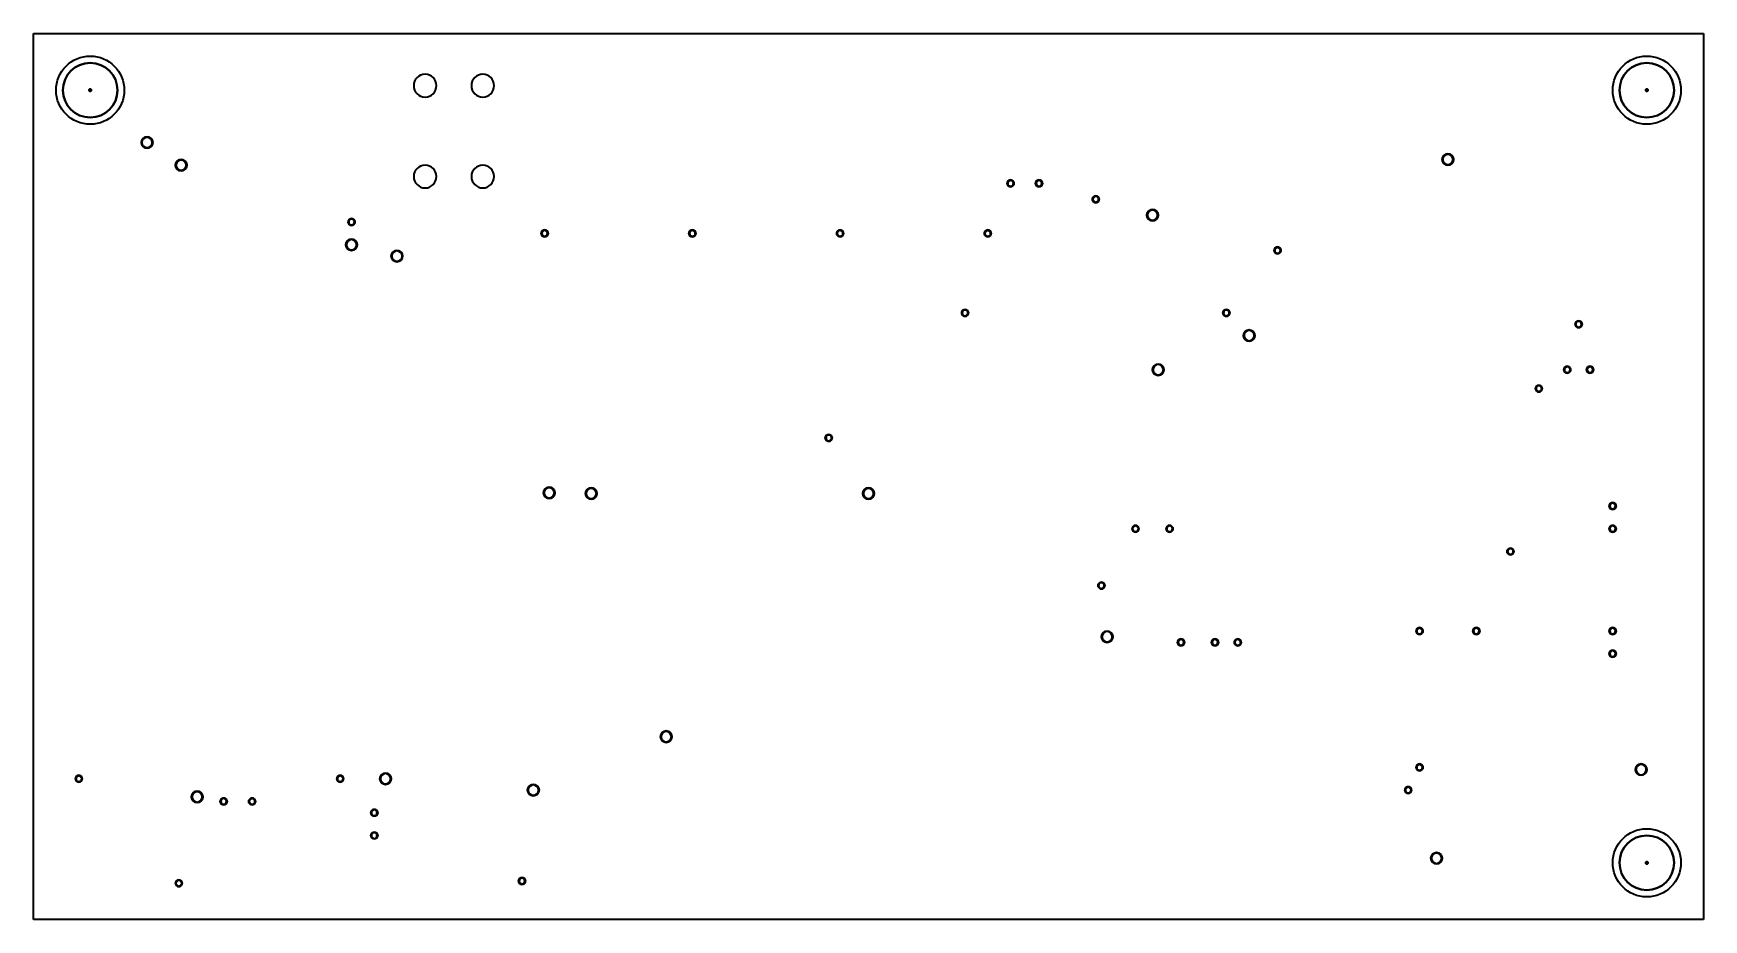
# Model space of a CAD drawing. Header units: millimetres. Extents: x 195 to 268.5, y -158.2 to -119.2.
import ezdxf

# ---------------------------------------------------------------- set-up
doc = ezdxf.new("R2010")
doc.units = ezdxf.units.MM
doc.layers.add('1', color=7, linetype='Continuous', true_color=0xffffff)

# ---------------------------------------------------------------- blocks, each defined once
blk = doc.blocks.new('stm32g474RET6_plytka_via')
at = {"layer": '1', "color": 40, "linetype": 'Continuous', "lineweight": 35}
for p, q in [((200, -124.225, -0.035), (200, -124.225, 1.545)), ((200, -124.25, -0.035), (200, -124.25, 1.545)), ((201.5, -125.225, -0.035), (201.5, -125.225, 1.545)), ((201.5, -125.25, -0.035), (201.5, -125.25, 1.545)), ((257.25, -124.975, -0.035), (257.25, -124.975, 1.545)), ((257.25, -125, -0.035), (257.25, -125, 1.545)), ((238.002008, -125.925, -0.035), (238.002008, -125.925, 1.545)), ((238.002008, -125.95, -0.035), (238.002008, -125.95, 1.545)), ((239.252008, -125.925, -0.035), (239.252008, -125.925, 1.545)), ((239.252008, -125.95, -0.035), (239.252008, -125.95, 1.545)), ((241.752008, -126.625, -0.035), (241.752008, -126.625, 1.545)), ((241.752008, -126.65, -0.035), (241.752008, -126.65, 1.545)), ((209, -127.625, -0.035), (209, -127.625, 1.545)), ((209, -127.65, -0.035), (209, -127.65, 1.545)), ((244.25, -127.425, -0.035), (244.25, -127.425, 1.545)), ((244.25, -127.45, -0.035), (244.25, -127.45, 1.545)), ((217.5, -128.125, -0.035), (217.5, -128.125, 1.545)), ((217.5, -128.15, -0.035), (217.5, -128.15, 1.545)), ((224, -128.125, -0.035), (224, -128.125, 1.545)), ((224, -128.15, -0.035), (224, -128.15, 1.545)), ((230.5, -128.125, -0.035), (230.5, -128.125, 1.545)), ((230.5, -128.15, -0.035), (230.5, -128.15, 1.545)), ((237, -128.125, -0.035), (237, -128.125, 1.545)), ((237, -128.15, -0.035), (237, -128.15, 1.545)), ((209, -128.725, -0.035), (209, -128.725, 1.545)), ((209, -128.75, -0.035), (209, -128.75, 1.545)), ((211, -129.225, -0.035), (211, -129.225, 1.545)), ((211, -129.25, -0.035), (211, -129.25, 1.545)), ((249.75, -128.875, -0.035), (249.75, -128.875, 1.545)), ((249.75, -128.9, -0.035), (249.75, -128.9, 1.545)), ((236, -131.625, -0.035), (236, -131.625, 1.545)), ((236, -131.65, -0.035), (236, -131.65, 1.545)), ((247.5, -131.625, -0.035), (247.5, -131.625, 1.545)), ((247.5, -131.65, -0.035), (247.5, -131.65, 1.545)), ((263, -132.125, -0.035), (263, -132.125, 1.545)), ((263, -132.15, -0.035), (263, -132.15, 1.545)), ((248.5, -132.725, -0.035), (248.5, -132.725, 1.545)), ((248.5, -132.75, -0.035), (248.5, -132.75, 1.545)), ((244.5, -134.225, -0.035), (244.5, -134.225, 1.545)), ((244.5, -134.25, -0.035), (244.5, -134.25, 1.545)), ((262.5, -134.125, -0.035), (262.5, -134.125, 1.545)), ((262.5, -134.15, -0.035), (262.5, -134.15, 1.545)), ((263.5, -134.125, -0.035), (263.5, -134.125, 1.545)), ((263.5, -134.15, -0.035), (263.5, -134.15, 1.545)), ((261.25, -134.955, -0.035), (261.25, -134.955, 1.545)), ((261.25, -134.98, -0.035), (261.25, -134.98, 1.545)), ((230, -137.125, -0.035), (230, -137.125, 1.545)), ((230, -137.15, -0.035), (230, -137.15, 1.545)), ((217.7005, -139.642025, -0.035), (217.7005, -139.642025, 1.545)), ((217.7005, -139.667025, -0.035), (217.7005, -139.667025, 1.545)), ((219.55, -139.675, -0.035), (219.55, -139.675, 1.545)), ((219.55, -139.7, -0.035), (219.55, -139.7, 1.545)), ((231.75, -139.675, -0.035), (231.75, -139.675, 1.545)), ((231.75, -139.7, -0.035), (231.75, -139.7, 1.545)), ((264.5, -140.125, -0.035), (264.5, -140.125, 1.545)), ((264.5, -140.15, -0.035), (264.5, -140.15, 1.545)), ((243.5, -141.125, -0.035), (243.5, -141.125, 1.545)), ((243.5, -141.15, -0.035), (243.5, -141.15, 1.545)), ((245, -141.125, -0.035), (245, -141.125, 1.545)), ((245, -141.15, -0.035), (245, -141.15, 1.545)), ((264.5, -141.125, -0.035), (264.5, -141.125, 1.545)), ((264.5, -141.15, -0.035), (264.5, -141.15, 1.545)), ((260, -142.125, -0.035), (260, -142.125, 1.545)), ((260, -142.15, -0.035), (260, -142.15, 1.545)), ((242, -143.625, -0.035), (242, -143.625, 1.545)), ((242, -143.65, -0.035), (242, -143.65, 1.545)), ((242.25, -145.975, -0.035), (242.25, -145.975, 1.545)), ((242.25, -146, -0.035), (242.25, -146, 1.545)), ((245.5, -146.125, -0.035), (245.5, -146.125, 1.545)), ((245.5, -146.15, -0.035), (245.5, -146.15, 1.545)), ((247, -146.125, -0.035), (247, -146.125, 1.545)), ((247, -146.15, -0.035), (247, -146.15, 1.545)), ((248, -146.125, -0.035), (248, -146.125, 1.545)), ((248, -146.15, -0.035), (248, -146.15, 1.545)), ((256, -145.625, -0.035), (256, -145.625, 1.545)), ((256, -145.65, -0.035), (256, -145.65, 1.545)), ((258.5, -145.625, -0.035), (258.5, -145.625, 1.545)), ((258.5, -145.65, -0.035), (258.5, -145.65, 1.545)), ((264.5, -145.625, -0.035), (264.5, -145.625, 1.545)), ((264.5, -145.65, -0.035), (264.5, -145.65, 1.545)), ((264.5, -146.625, -0.035), (264.5, -146.625, 1.545)), ((264.5, -146.65, -0.035), (264.5, -146.65, 1.545)), ((222.85, -150.375, -0.035), (222.85, -150.375, 1.545)), ((222.85, -150.4, -0.035), (222.85, -150.4, 1.545)), ((197, -152.125, -0.035), (197, -152.125, 1.545)), ((208.5, -152.125, -0.035), (208.5, -152.125, 1.545)), ((256, -151.625, -0.035), (256, -151.625, 1.545)), ((256, -151.65, -0.035), (256, -151.65, 1.545)), ((265.75, -151.825, -0.035), (265.75, -151.825, 1.545)), ((265.75, -151.85, -0.035), (265.75, -151.85, 1.545)), ((197, -152.15, -0.035), (197, -152.15, 1.545)), ((208.5, -152.15, -0.035), (208.5, -152.15, 1.545)), ((210.5, -152.225, -0.035), (210.5, -152.225, 1.545)), ((210.5, -152.25, -0.035), (210.5, -152.25, 1.545)), ((217, -152.725, -0.035), (217, -152.725, 1.545)), ((217, -152.75, -0.035), (217, -152.75, 1.545)), ((255.5, -152.625, -0.035), (255.5, -152.625, 1.545)), ((255.5, -152.65, -0.035), (255.5, -152.65, 1.545)), ((202.207841, -153.024999, -0.035), (202.207841, -153.024999, 1.545)), ((202.207841, -153.049999, -0.035), (202.207841, -153.049999, 1.545)), ((203.375, -153.125, -0.035), (203.375, -153.125, 1.545)), ((203.375, -153.15, -0.035), (203.375, -153.15, 1.545)), ((204.625, -153.125, -0.035), (204.625, -153.125, 1.545)), ((204.625, -153.15, -0.035), (204.625, -153.15, 1.545)), ((210, -153.625, -0.035), (210, -153.625, 1.545)), ((210, -153.65, -0.035), (210, -153.65, 1.545)), ((210, -154.625, -0.035), (210, -154.625, 1.545)), ((210, -154.65, -0.035), (210, -154.65, 1.545)), ((256.75, -155.725, -0.035), (256.75, -155.725, 1.545)), ((256.75, -155.75, -0.035), (256.75, -155.75, 1.545)), ((201.4, -156.725, -0.035), (201.4, -156.725, 1.545)), ((201.4, -156.75, -0.035), (201.4, -156.75, 1.545)), ((216.5, -156.625, -0.035), (216.5, -156.625, 1.545)), ((216.5, -156.65, -0.035), (216.5, -156.65, 1.545))]:
    blk.add_line(p, q, dxfattribs=at)
for centre, radius in [((200, -124, -0.035), 0.25), ((200, -124, 1.545), 0.25), ((201.5, -125, -0.035), 0.25), ((201.5, -125, 1.545), 0.25), ((257.25, -124.75, 1.545), 0.25), ((257.25, -124.75, -0.035), 0.25), ((238.002008, -125.8, 1.545), 0.15), ((238.002008, -125.8, -0.035), 0.15), ((239.252008, -125.8, -0.035), 0.15), ((239.252008, -125.8, 1.545), 0.15), ((241.752008, -126.5, 1.545), 0.15), ((241.752008, -126.5, -0.035), 0.15), ((244.25, -127.2, 1.545), 0.25), ((244.25, -127.2, -0.035), 0.25), ((209, -127.5, -0.035), 0.15), ((209, -127.5, 1.545), 0.15), ((217.5, -128, 1.545), 0.15), ((217.5, -128, -0.035), 0.15), ((224, -128, -0.035), 0.15), ((224, -128, 1.545), 0.15), ((230.5, -128, 1.545), 0.15), ((230.5, -128, -0.035), 0.15), ((237, -128, 1.545), 0.15), ((237, -128, -0.035), 0.15), ((209, -128.5, 1.545), 0.25), ((209, -128.5, -0.035), 0.25), ((249.75, -128.75, 1.545), 0.15), ((249.75, -128.75, -0.035), 0.15), ((211, -129, -0.035), 0.25), ((211, -129, 1.545), 0.25), ((236, -131.5, -0.035), 0.15), ((236, -131.5, 1.545), 0.15), ((247.5, -131.5, -0.035), 0.15), ((247.5, -131.5, 1.545), 0.15), ((248.5, -132.5, 1.545), 0.25), ((248.5, -132.5, -0.035), 0.25), ((263, -132, 1.545), 0.15), ((263, -132, -0.035), 0.15), ((244.5, -134, 1.545), 0.25), ((244.5, -134, -0.035), 0.25), ((262.5, -134, 1.545), 0.15), ((262.5, -134, -0.035), 0.15), ((263.5, -134, 1.545), 0.15), ((263.5, -134, -0.035), 0.15), ((261.25, -134.83, 1.545), 0.15), ((261.25, -134.83, -0.035), 0.15), ((230, -137, -0.035), 0.15), ((230, -137, 1.545), 0.15), ((217.7005, -139.417025, 1.545), 0.25), ((217.7005, -139.417025, -0.035), 0.25), ((219.55, -139.45, 1.545), 0.25), ((219.55, -139.45, -0.035), 0.25), ((231.75, -139.45, 1.545), 0.25), ((231.75, -139.45, -0.035), 0.25), ((264.5, -140, 1.545), 0.15), ((264.5, -140, -0.035), 0.15), ((243.5, -141, -0.035), 0.15), ((243.5, -141, 1.545), 0.15), ((245, -141, 1.545), 0.15), ((245, -141, -0.035), 0.15), ((264.5, -141, 1.545), 0.15), ((264.5, -141, -0.035), 0.15), ((260, -142, 1.545), 0.15), ((260, -142, -0.035), 0.15), ((242, -143.5, -0.035), 0.15), ((242, -143.5, 1.545), 0.15), ((242.25, -145.75, 1.545), 0.25), ((242.25, -145.75, -0.035), 0.25), ((256, -145.5, 1.545), 0.15), ((256, -145.5, -0.035), 0.15), ((258.5, -145.5, 1.545), 0.15), ((258.5, -145.5, -0.035), 0.15), ((264.5, -145.5, -0.035), 0.15), ((264.5, -145.5, 1.545), 0.15), ((245.5, -146, 1.545), 0.15), ((245.5, -146, -0.035), 0.15), ((247, -146, 1.545), 0.15), ((247, -146, -0.035), 0.15), ((248, -146, 1.545), 0.15), ((248, -146, -0.035), 0.15), ((264.5, -146.5, 1.545), 0.15), ((264.5, -146.5, -0.035), 0.15), ((222.85, -150.15, -0.035), 0.25), ((222.85, -150.15, 1.545), 0.25), ((256, -151.5, 1.545), 0.15), ((256, -151.5, -0.035), 0.15), ((265.75, -151.6, 1.545), 0.25), ((265.75, -151.6, -0.035), 0.25), ((197, -152, -0.035), 0.15), ((197, -152, 1.545), 0.15), ((208.5, -152, 1.545), 0.15), ((208.5, -152, -0.035), 0.15), ((210.5, -152, -0.035), 0.25), ((210.5, -152, 1.545), 0.25), ((202.207841, -152.799999, 1.545), 0.25), ((202.207841, -152.799999, -0.035), 0.25), ((203.375, -153, -0.035), 0.15), ((203.375, -153, 1.545), 0.15), ((204.625, -153, -0.035), 0.15), ((204.625, -153, 1.545), 0.15), ((217, -152.5, -0.035), 0.25), ((217, -152.5, 1.545), 0.25), ((255.5, -152.5, 1.545), 0.15), ((255.5, -152.5, -0.035), 0.15), ((210, -153.5, 1.545), 0.15), ((210, -153.5, -0.035), 0.15), ((210, -154.5, 1.545), 0.15), ((210, -154.5, -0.035), 0.15), ((256.75, -155.5, 1.545), 0.25), ((256.75, -155.5, -0.035), 0.25), ((201.4, -156.6, 1.545), 0.15), ((201.4, -156.6, -0.035), 0.15), ((216.5, -156.5, 1.545), 0.15), ((216.5, -156.5, -0.035), 0.15)]:
    blk.add_circle(centre, radius, dxfattribs=at)
at = {"layer": '1', "color": 40, "linetype": 'Continuous', "lineweight": 35, "extrusion": (0, 0, -1)}
for centre, radius in [((-200, -124, -1.545), 0.225), ((-200, -124, 0.035), 0.225), ((-201.5, -125, -1.545), 0.225), ((-201.5, -125, 0.035), 0.225), ((-257.25, -124.75, 0.035), 0.225), ((-257.25, -124.75, -1.545), 0.225), ((-238.002008, -125.8, 0.035), 0.125), ((-238.002008, -125.8, -1.545), 0.125), ((-239.252008, -125.8, -1.545), 0.125), ((-239.252008, -125.8, 0.035), 0.125), ((-241.752008, -126.5, 0.035), 0.125), ((-241.752008, -126.5, -1.545), 0.125), ((-244.25, -127.2, -1.545), 0.225), ((-244.25, -127.2, 0.035), 0.225), ((-209, -127.5, 0.035), 0.125), ((-209, -127.5, -1.545), 0.125), ((-217.5, -128, -1.545), 0.125), ((-217.5, -128, 0.035), 0.125), ((-224, -128, -1.545), 0.125), ((-224, -128, 0.035), 0.125), ((-230.5, -128, -1.545), 0.125), ((-230.5, -128, 0.035), 0.125), ((-237, -128, -1.545), 0.125), ((-237, -128, 0.035), 0.125), ((-209, -128.5, 0.035), 0.225), ((-209, -128.5, -1.545), 0.225), ((-249.75, -128.75, -1.545), 0.125), ((-249.75, -128.75, 0.035), 0.125), ((-211, -129, -1.545), 0.225), ((-211, -129, 0.035), 0.225), ((-236, -131.5, 0.035), 0.125), ((-236, -131.5, -1.545), 0.125), ((-247.5, -131.5, 0.035), 0.125), ((-247.5, -131.5, -1.545), 0.125), ((-248.5, -132.5, -1.545), 0.225), ((-248.5, -132.5, 0.035), 0.225), ((-263, -132, 0.035), 0.125), ((-263, -132, -1.545), 0.125), ((-244.5, -134, 0.035), 0.225), ((-244.5, -134, -1.545), 0.225), ((-262.5, -134, 0.035), 0.125), ((-262.5, -134, -1.545), 0.125), ((-263.5, -134, -1.545), 0.125), ((-263.5, -134, 0.035), 0.125), ((-261.25, -134.83, 0.035), 0.125), ((-261.25, -134.83, -1.545), 0.125), ((-230, -137, 0.035), 0.125), ((-230, -137, -1.545), 0.125), ((-217.7005, -139.417025, 0.035), 0.225), ((-217.7005, -139.417025, -1.545), 0.225), ((-219.55, -139.45, -1.545), 0.225), ((-219.55, -139.45, 0.035), 0.225), ((-231.75, -139.45, -1.545), 0.225), ((-231.75, -139.45, 0.035), 0.225), ((-264.5, -140, 0.035), 0.125), ((-264.5, -140, -1.545), 0.125), ((-243.5, -141, 0.035), 0.125), ((-243.5, -141, -1.545), 0.125), ((-245, -141, 0.035), 0.125), ((-245, -141, -1.545), 0.125), ((-264.5, -141, -1.545), 0.125), ((-264.5, -141, 0.035), 0.125), ((-260, -142, -1.545), 0.125), ((-260, -142, 0.035), 0.125), ((-242, -143.5, -1.545), 0.125), ((-242, -143.5, 0.035), 0.125), ((-242.25, -145.75, 0.035), 0.225), ((-242.25, -145.75, -1.545), 0.225), ((-256, -145.5, -1.545), 0.125), ((-256, -145.5, 0.035), 0.125), ((-258.5, -145.5, -1.545), 0.125), ((-258.5, -145.5, 0.035), 0.125), ((-264.5, -145.5, 0.035), 0.125), ((-264.5, -145.5, -1.545), 0.125), ((-245.5, -146, -1.545), 0.125), ((-245.5, -146, 0.035), 0.125), ((-247, -146, 0.035), 0.125), ((-247, -146, -1.545), 0.125), ((-248, -146, 0.035), 0.125), ((-248, -146, -1.545), 0.125), ((-264.5, -146.5, -1.545), 0.125), ((-264.5, -146.5, 0.035), 0.125), ((-222.85, -150.15, -1.545), 0.225), ((-222.85, -150.15, 0.035), 0.225), ((-256, -151.5, -1.545), 0.125), ((-256, -151.5, 0.035), 0.125), ((-265.75, -151.6, 0.035), 0.225), ((-265.75, -151.6, -1.545), 0.225), ((-197, -152, -1.545), 0.125), ((-197, -152, 0.035), 0.125), ((-208.5, -152, -1.545), 0.125), ((-208.5, -152, 0.035), 0.125), ((-210.5, -152, 0.035), 0.225), ((-210.5, -152, -1.545), 0.225), ((-202.207841, -152.799999, 0.035), 0.225), ((-202.207841, -152.799999, -1.545), 0.225), ((-203.375, -153, 0.035), 0.125), ((-203.375, -153, -1.545), 0.125), ((-204.625, -153, 0.035), 0.125), ((-204.625, -153, -1.545), 0.125), ((-217, -152.5, 0.035), 0.225), ((-217, -152.5, -1.545), 0.225), ((-255.5, -152.5, -1.545), 0.125), ((-255.5, -152.5, 0.035), 0.125), ((-210, -153.5, 0.035), 0.125), ((-210, -153.5, -1.545), 0.125), ((-210, -154.5, -1.545), 0.125), ((-210, -154.5, 0.035), 0.125), ((-256.75, -155.5, -1.545), 0.225), ((-256.75, -155.5, 0.035), 0.225), ((-201.4, -156.6, -1.545), 0.125), ((-201.4, -156.6, 0.035), 0.125), ((-216.5, -156.5, 0.035), 0.125), ((-216.5, -156.5, -1.545), 0.125)]:
    blk.add_circle(centre, radius, dxfattribs=at)

msp = doc.modelspace()

# ---------------------------------------------------------------- linework, layer by layer
at = {"layer": '1', "color": 125, "linetype": 'Continuous', "lineweight": 35}
for p, q in [((195, -158.2, 1.51), (195, -119.2, 1.51)), ((195, -119.2), (195, -119.2, 1.51)), ((195, -158.2), (195, -119.2)), ((195, -119.2), (268.5, -119.2)), ((195, -119.2, 1.51), (268.5, -119.2, 1.51)), ((268.5, -119.2), (268.5, -119.2, 1.51)), ((268.5, -119.2, 1.51), (268.5, -158.2, 1.51)), ((268.5, -119.2), (268.5, -158.2)), ((212.235, -122), (212.235, -122, 1.51)), ((214.775, -122), (214.775, -122, 1.51)), ((200, -124.25), (200, -124.25, 1.51)), ((201.5, -125.25), (201.5, -125.25, 1.51)), ((257.25, -125), (257.25, -125, 1.51)), ((212.235, -126), (212.235, -126, 1.51)), ((214.775, -126), (214.775, -126, 1.51)), ((238.002008, -125.95), (238.002008, -125.95, 1.51)), ((239.252008, -125.95), (239.252008, -125.95, 1.51)), ((241.752008, -126.65), (241.752008, -126.65, 1.51)), ((209, -127.65), (209, -127.65, 1.51)), ((244.25, -127.45), (244.25, -127.45, 1.51)), ((217.5, -128.15), (217.5, -128.15, 1.51)), ((224, -128.15), (224, -128.15, 1.51)), ((230.5, -128.15), (230.5, -128.15, 1.51)), ((237, -128.15), (237, -128.15, 1.51)), ((209, -128.75), (209, -128.75, 1.51)), ((211, -129.25), (211, -129.25, 1.51)), ((249.75, -128.9), (249.75, -128.9, 1.51)), ((236, -131.65), (236, -131.65, 1.51)), ((247.5, -131.65), (247.5, -131.65, 1.51)), ((263, -132.15), (263, -132.15, 1.51)), ((248.5, -132.75), (248.5, -132.75, 1.51)), ((244.5, -134.25), (244.5, -134.25, 1.51)), ((262.5, -134.15), (262.5, -134.15, 1.51)), ((263.5, -134.15), (263.5, -134.15, 1.51)), ((261.25, -134.98), (261.25, -134.98, 1.51)), ((230, -137.15), (230, -137.15, 1.51)), ((217.7005, -139.667025), (217.7005, -139.667025, 1.51)), ((219.55, -139.7), (219.55, -139.7, 1.51)), ((231.75, -139.7), (231.75, -139.7, 1.51)), ((264.5, -140.15), (264.5, -140.15, 1.51)), ((243.5, -141.15), (243.5, -141.15, 1.51)), ((245, -141.15), (245, -141.15, 1.51)), ((264.5, -141.15), (264.5, -141.15, 1.51)), ((260, -142.15), (260, -142.15, 1.51)), ((242, -143.65), (242, -143.65, 1.51)), ((242.25, -146), (242.25, -146, 1.51)), ((245.5, -146.15), (245.5, -146.15, 1.51)), ((247, -146.15), (247, -146.15, 1.51)), ((248, -146.15), (248, -146.15, 1.51)), ((256, -145.65), (256, -145.65, 1.51)), ((258.5, -145.65), (258.5, -145.65, 1.51)), ((264.5, -145.65), (264.5, -145.65, 1.51)), ((264.5, -146.65), (264.5, -146.65, 1.51)), ((222.85, -150.4), (222.85, -150.4, 1.51)), ((256, -151.65), (256, -151.65, 1.51)), ((265.75, -151.85), (265.75, -151.85, 1.51)), ((197, -152.15), (197, -152.15, 1.51)), ((208.5, -152.15), (208.5, -152.15, 1.51)), ((210.5, -152.25), (210.5, -152.25, 1.51)), ((217, -152.75), (217, -152.75, 1.51)), ((255.5, -152.65), (255.5, -152.65, 1.51)), ((202.207841, -153.049999), (202.207841, -153.049999, 1.51)), ((203.375, -153.15), (203.375, -153.15, 1.51)), ((204.625, -153.15), (204.625, -153.15, 1.51)), ((210, -153.65), (210, -153.65, 1.51)), ((210, -154.65), (210, -154.65, 1.51)), ((256.75, -155.75), (256.75, -155.75, 1.51)), ((201.4, -156.75), (201.4, -156.75, 1.51)), ((216.5, -156.65), (216.5, -156.65, 1.51)), ((268.5, -158.2, 1.51), (195, -158.2, 1.51)), ((195, -158.2), (195, -158.2, 1.51)), ((268.5, -158.2), (195, -158.2)), ((268.5, -158.2), (268.5, -158.2, 1.51))]:
    msp.add_line(p, q, dxfattribs=at)
for centre, radius in [((197.5, -121.7), 1.5), ((197.5, -121.7, 1.51), 1.5), ((197.5, -121.7, 1.21), 1.2), ((266, -121.7), 1.5), ((266, -121.7, 1.51), 1.5), ((266, -121.7, 1.21), 1.2), ((266, -155.7), 1.5), ((266, -155.7, 1.51), 1.5), ((266, -155.7, 1.21), 1.2)]:
    msp.add_circle(centre, radius, dxfattribs=at)
at = {"layer": '1', "color": 125, "linetype": 'Continuous', "lineweight": 35, "extrusion": (0, 0, -1)}
for centre, radius in [((-197.5, -121.7, -0.3), 1.2), ((-266, -121.7, -0.3), 1.2), ((-212.235, -121.5), 0.5), ((-212.235, -121.5, -1.51), 0.5), ((-214.775, -121.5), 0.5), ((-214.775, -121.5, -1.51), 0.5), ((-200, -124), 0.25), ((-200, -124, -1.51), 0.25), ((-201.5, -125), 0.25), ((-201.5, -125, -1.51), 0.25), ((-257.25, -124.75), 0.25), ((-257.25, -124.75, -1.51), 0.25), ((-212.235, -125.5), 0.5), ((-212.235, -125.5, -1.51), 0.5), ((-214.775, -125.5), 0.5), ((-214.775, -125.5, -1.51), 0.5), ((-238.002008, -125.8), 0.15), ((-238.002008, -125.8, -1.51), 0.15), ((-239.252008, -125.8), 0.15), ((-239.252008, -125.8, -1.51), 0.15), ((-241.752008, -126.5), 0.15), ((-241.752008, -126.5, -1.51), 0.15), ((-244.25, -127.2), 0.25), ((-244.25, -127.2, -1.51), 0.25), ((-209, -127.5), 0.15), ((-209, -127.5, -1.51), 0.15), ((-217.5, -128), 0.15), ((-217.5, -128, -1.51), 0.15), ((-224, -128), 0.15), ((-224, -128, -1.51), 0.15), ((-230.5, -128), 0.15), ((-230.5, -128, -1.51), 0.15), ((-237, -128), 0.15), ((-237, -128, -1.51), 0.15), ((-209, -128.5), 0.25), ((-209, -128.5, -1.51), 0.25), ((-249.75, -128.75), 0.15), ((-249.75, -128.75, -1.51), 0.15), ((-211, -129), 0.25), ((-211, -129, -1.51), 0.25), ((-236, -131.5), 0.15), ((-236, -131.5, -1.51), 0.15), ((-247.5, -131.5), 0.15), ((-247.5, -131.5, -1.51), 0.15), ((-248.5, -132.5), 0.25), ((-248.5, -132.5, -1.51), 0.25), ((-263, -132), 0.15), ((-263, -132, -1.51), 0.15), ((-244.5, -134), 0.25), ((-244.5, -134, -1.51), 0.25), ((-262.5, -134), 0.15), ((-262.5, -134, -1.51), 0.15), ((-263.5, -134), 0.15), ((-263.5, -134, -1.51), 0.15), ((-261.25, -134.83), 0.15), ((-261.25, -134.83, -1.51), 0.15), ((-230, -137), 0.15), ((-230, -137, -1.51), 0.15), ((-217.7005, -139.417025), 0.25), ((-217.7005, -139.417025, -1.51), 0.25), ((-219.55, -139.45), 0.25), ((-219.55, -139.45, -1.51), 0.25), ((-231.75, -139.45), 0.25), ((-231.75, -139.45, -1.51), 0.25), ((-264.5, -140), 0.15), ((-264.5, -140, -1.51), 0.15), ((-243.5, -141), 0.15), ((-243.5, -141, -1.51), 0.15), ((-245, -141), 0.15), ((-245, -141, -1.51), 0.15), ((-264.5, -141), 0.15), ((-264.5, -141, -1.51), 0.15), ((-260, -142), 0.15), ((-260, -142, -1.51), 0.15), ((-242, -143.5), 0.15), ((-242, -143.5, -1.51), 0.15), ((-242.25, -145.75), 0.25), ((-242.25, -145.75, -1.51), 0.25), ((-256, -145.5), 0.15), ((-256, -145.5, -1.51), 0.15), ((-258.5, -145.5), 0.15), ((-258.5, -145.5, -1.51), 0.15), ((-264.5, -145.5), 0.15), ((-264.5, -145.5, -1.51), 0.15), ((-245.5, -146), 0.15), ((-245.5, -146, -1.51), 0.15), ((-247, -146), 0.15), ((-247, -146, -1.51), 0.15), ((-248, -146), 0.15), ((-248, -146, -1.51), 0.15), ((-264.5, -146.5), 0.15), ((-264.5, -146.5, -1.51), 0.15), ((-222.85, -150.15), 0.25), ((-222.85, -150.15, -1.51), 0.25), ((-256, -151.5), 0.15), ((-256, -151.5, -1.51), 0.15), ((-265.75, -151.6), 0.25), ((-265.75, -151.6, -1.51), 0.25), ((-197, -152), 0.15), ((-197, -152, -1.51), 0.15), ((-208.5, -152), 0.15), ((-208.5, -152, -1.51), 0.15), ((-210.5, -152), 0.25), ((-210.5, -152, -1.51), 0.25), ((-202.207841, -152.799999), 0.25), ((-202.207841, -152.799999, -1.51), 0.25), ((-203.375, -153), 0.15), ((-203.375, -153, -1.51), 0.15), ((-204.625, -153), 0.15), ((-204.625, -153, -1.51), 0.15), ((-217, -152.5), 0.25), ((-217, -152.5, -1.51), 0.25), ((-255.5, -152.5), 0.15), ((-255.5, -152.5, -1.51), 0.15), ((-210, -153.5), 0.15), ((-210, -153.5, -1.51), 0.15), ((-210, -154.5), 0.15), ((-210, -154.5, -1.51), 0.15), ((-266, -155.7, -0.3), 1.2), ((-256.75, -155.5), 0.25), ((-256.75, -155.5, -1.51), 0.25), ((-201.4, -156.6), 0.15), ((-201.4, -156.6, -1.51), 0.15), ((-216.5, -156.5), 0.15), ((-216.5, -156.5, -1.51), 0.15)]:
    msp.add_circle(centre, radius, dxfattribs=at)
at = {"layer": '1', "color": 163, "linetype": 'Continuous', "lineweight": 70}
for p in [(197.5, -121.7, 1.51), (266, -121.7, 1.51), (266, -155.7, 1.51)]:
    msp.add_point(p, dxfattribs=at)

# ---------------------------------------------------------------- block references
msp.add_blockref('stm32g474RET6_plytka_via', (0, 0), dxfattribs=at)

doc.saveas('drawing.dxf')
